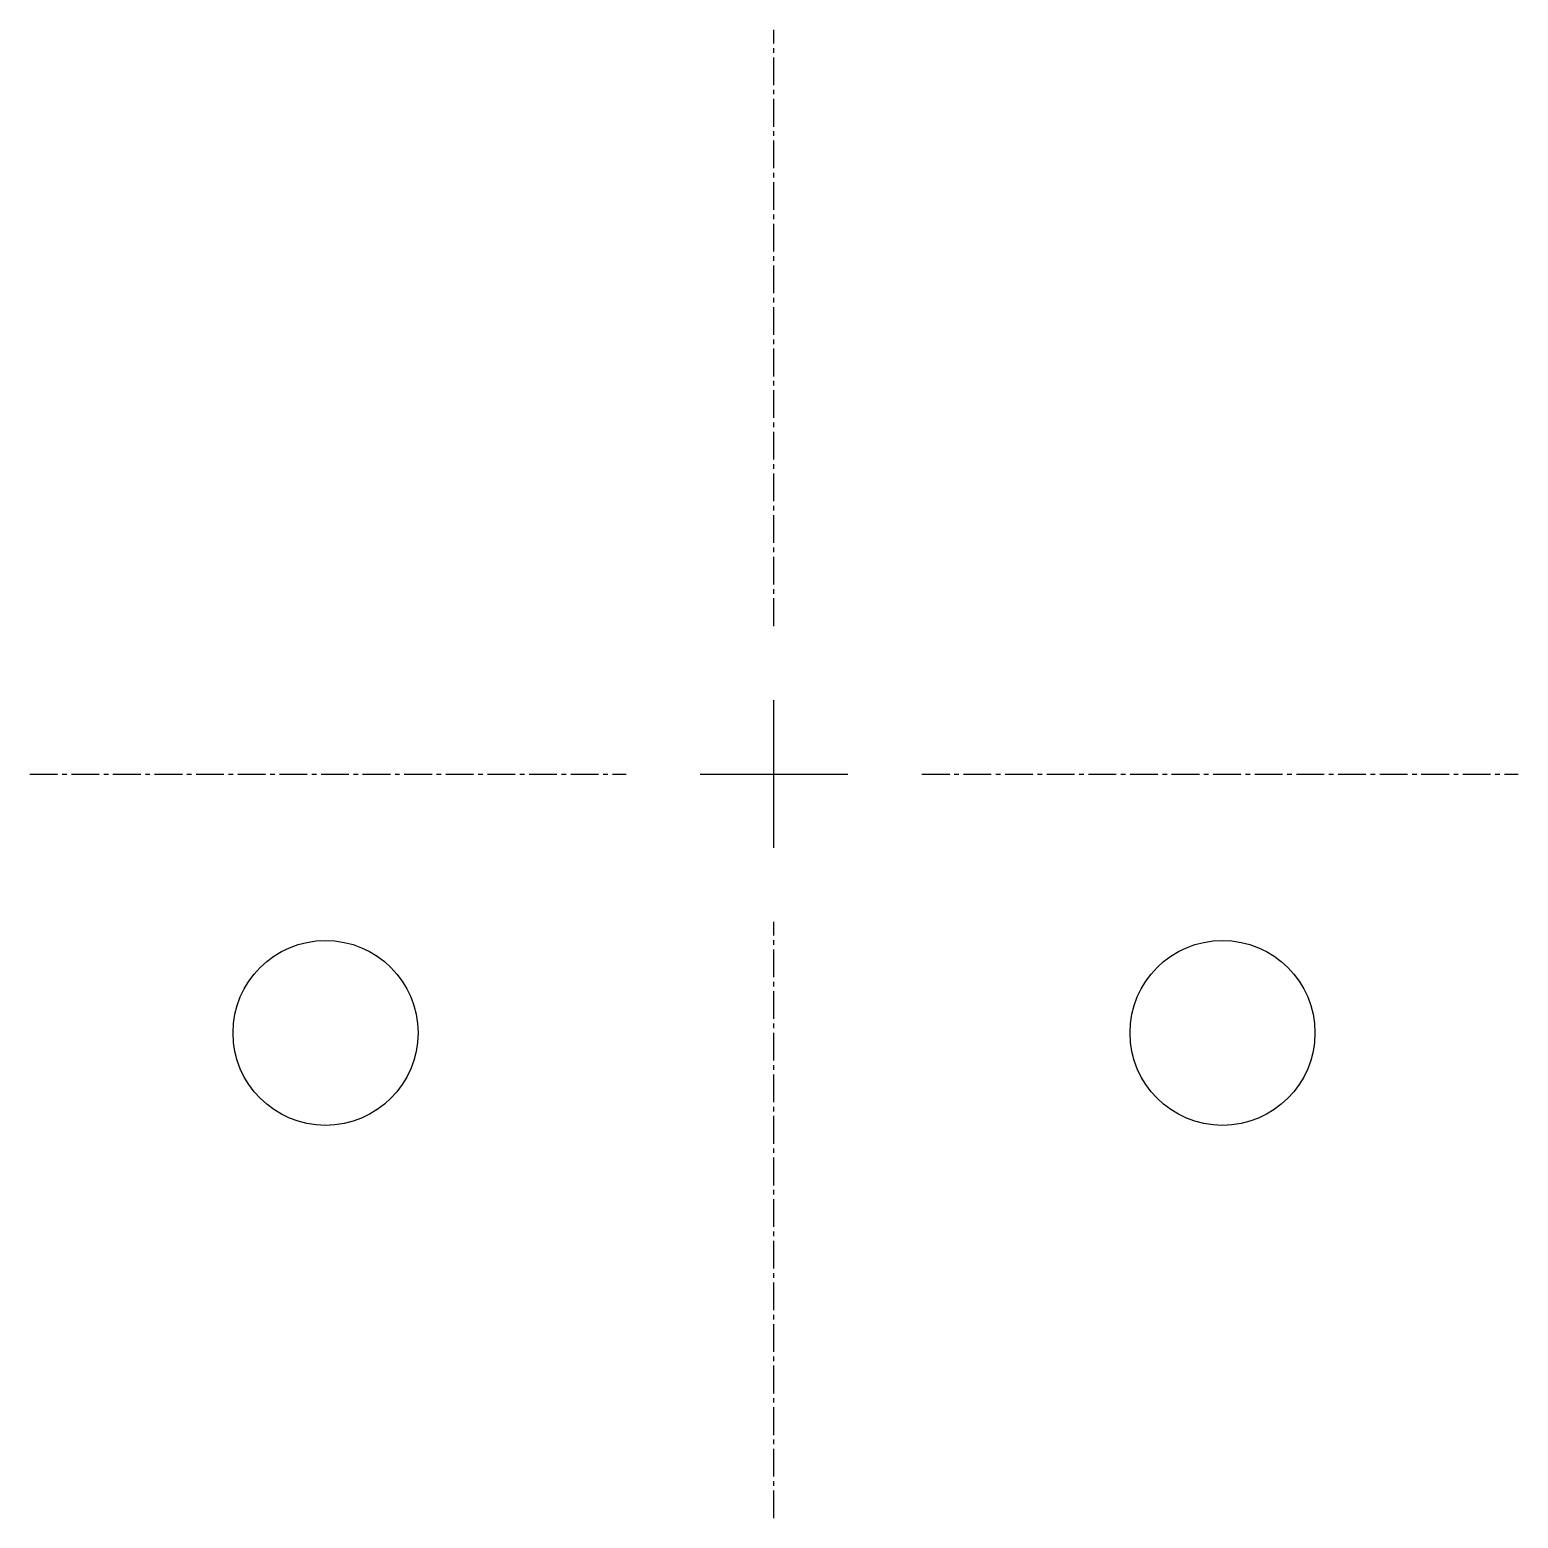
# Model space of a CAD drawing. Header units: inches. Extents: x 5.4 to 45.7, y -7.3 to 32.9.
import ezdxf

# ---------------------------------------------------------------- set-up
doc = ezdxf.new("R2010")
doc.units = ezdxf.units.IN
doc.header["$MEASUREMENT"] = 0
doc.linetypes.add('CENTER2', pattern=[1.125, 0.75, -0.125, 0.125, -0.125])
doc.layers.add('centerline', color=200, linetype='Continuous')
doc.layers.add('geometry', color=20, linetype='Continuous')

msp = doc.modelspace()

# ---------------------------------------------------------------- linework, layer by layer
at = {"layer": 'centerline', "linetype": 'CENTER2'}
for p, q in [((25.559, 16.794), (25.559, 32.914)), ((5.439, 12.794), (21.559, 12.794)), ((29.559, 12.794), (45.679, 12.794)), ((25.559, -7.326), (25.559, 8.794))]:
    msp.add_line(p, q, dxfattribs=at)
at = {"layer": 'centerline', "linetype": 'Continuous'}
for p, q in [((25.559, 10.794), (25.559, 14.794)), ((23.559, 12.794), (27.559, 12.794))]:
    msp.add_line(p, q, dxfattribs=at)
at = {"layer": 'geometry'}
for centre in [(13.435, 5.794), (13.435, 5.794), (37.684, 5.794), (37.684, 5.794)]:
    msp.add_circle(centre, 2.5, dxfattribs=at)

doc.saveas('drawing.dxf')
